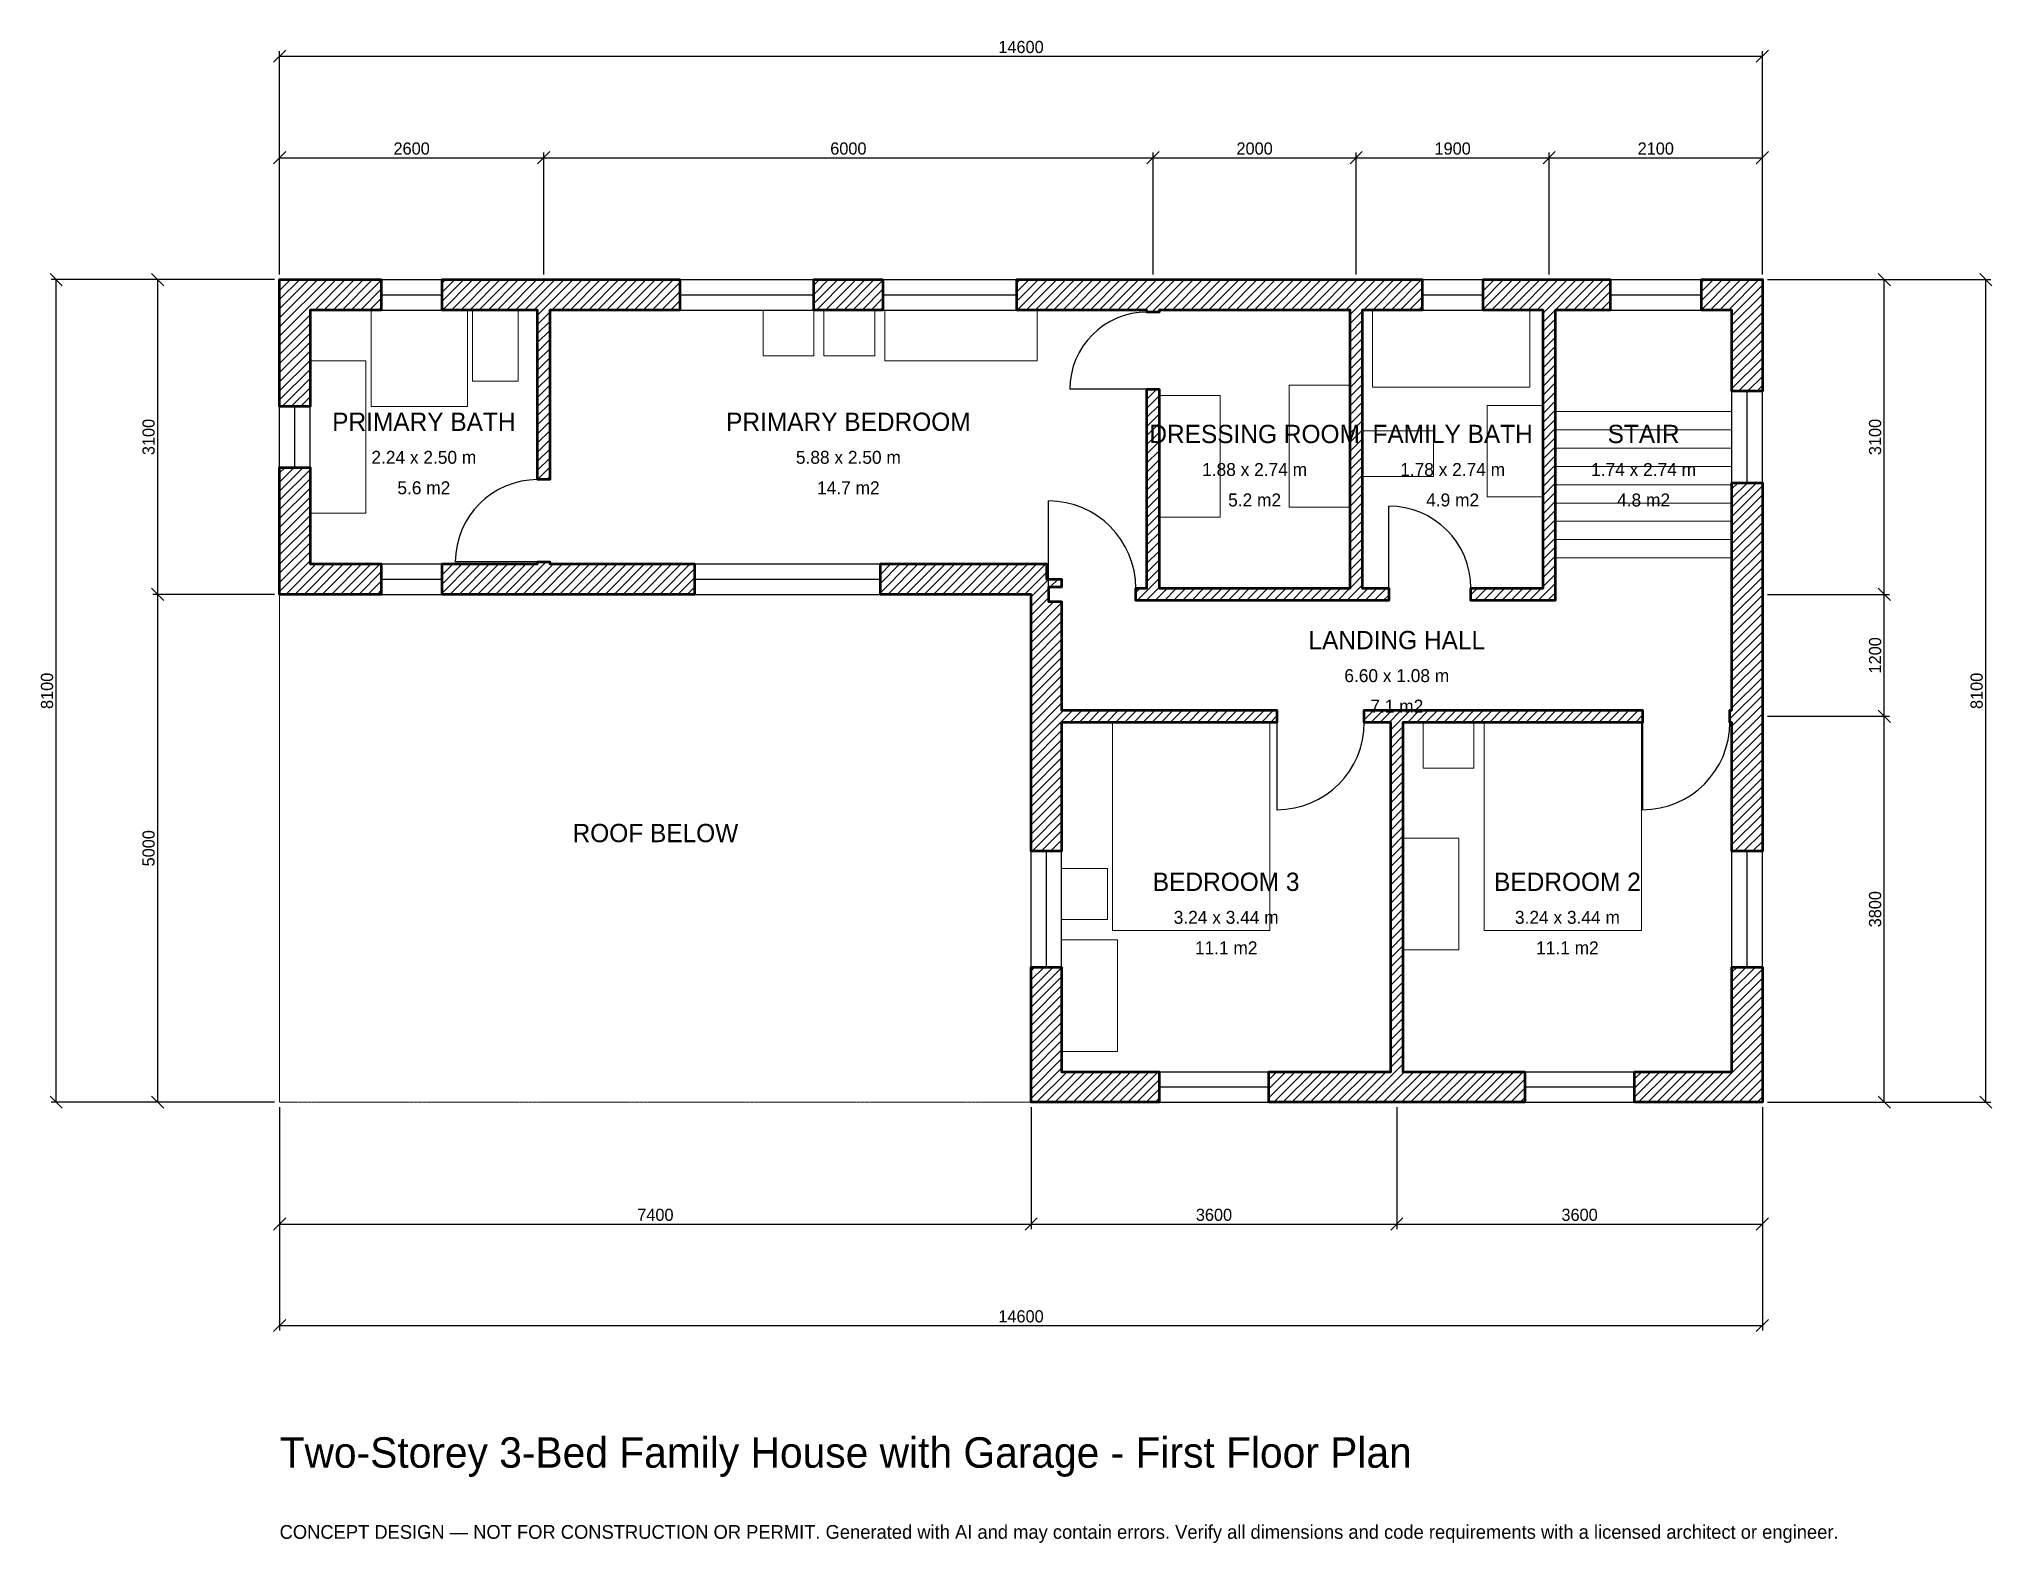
# Model space of a CAD drawing. Header units: millimetres. Extents: x -2369 to 16860, y -4341 to 10469.
import ezdxf
from ezdxf.enums import TextEntityAlignment as Align

# ---------------------------------------------------------------- set-up
doc = ezdxf.new("R2010")
doc.units = ezdxf.units.MM
doc.linetypes.add('DASHED', pattern=[1.524, 1.27, -0.254])
for name, color, linetype, lineweight in [('A-ANNO-DIMS', 1, 'Continuous', 13), ('A-ANNO-TEXT', 7, 'Continuous', 18), ('A-AREA-IDEN', 7, 'Continuous', 18), ('A-DOOR', 2, 'Continuous', 25), ('A-FLOR-FIXT', 9, 'Continuous', 13), ('A-FLOR-STRS', 3, 'Continuous', 18), ('A-FURN', 9, 'Continuous', 13), ('A-GLAZ', 4, 'Continuous', 25), ('A-SITE-PAVE', 8, 'Continuous', 13), ('A-WALL', 7, 'Continuous', 50), ('A-WALL-PATT', 8, 'Continuous', 13)]:
    doc.layers.add(name, color=color, linetype=linetype, lineweight=lineweight)
doc.dimstyles.new('PLAN', dxfattribs={"dimtxt": 120, "dimasz": 80, "dimexe": 50, "dimexo": 50, "dimgap": 30, "dimtad": 1, "dimdec": 0, "dimtsz": 60, "dimcen": 2.5, "dimclrd": 1, "dimclre": 1, "dimazin": 3, "dimtfac": 1, "dimtmove": 0, "dimatfit": 3})

msp = doc.modelspace()

# ---------------------------------------------------------------- hatches: boundary and pattern name
at = {"layer": 'A-WALL-PATT'}
h = msp.add_hatch(dxfattribs=at)
h.set_pattern_fill('ANSI31', color=8, scale=20)
h.paths.add_polyline_path([(7399.999, 0), (7399.999, 300), (7400, 300), (7400, 1330), (7700, 1330), (7700, 300), (8660, 300), (8660, 0), (7700, 0), (7700, -0.001), (7400, -0.001), (7400, 0), (7399.999, 0)])
h.paths.add_polyline_path([(7400, 3650), (7400, 3740), (7399.999, 3740), (7399.999, 3860), (7400, 3860), (7400, 3950), (7400, 4940), (7399.999, 4940), (7399.999, 4999.999), (7340, 4999.999), (7340, 5000), (5915, 5000), (5915, 5300), (7550, 5300), (7550, 5150), (7700, 5150), (7700, 5070), (7570, 5070), (7570, 4930), (7700, 4930), (7700, 3950), (7700, 3860), (9820, 3860), (9820, 3740), (7700, 3740), (7700, 3650), (7700, 2470), (7400, 2470), (7400, 3650)])
h.paths.add_polyline_path([(2750, 5000), (2660, 5000), (2660, 4999.999), (2540, 4999.999), (2540, 5000), (2450, 5000), (1600, 5000), (1600, 5300), (2450, 5300), (2540, 5300), (2540, 5320), (2660, 5320), (2660, 5300), (2750, 5300), (4085, 5300), (4085, 5000), (2750, 5000)])
h.paths.add_polyline_path([(300, 5000), (300, 4999.999), (0, 4999.999), (0, 5000), (-0.001, 5000), (-0.001, 5300), (0, 5300), (0, 6250), (300, 6250), (300, 5300), (1000, 5300), (1000, 5000), (300, 5000)])
h.paths.add_polyline_path([(0, 7800), (-0.001, 7800), (-0.001, 8100), (0, 8100), (0, 8100.001), (300, 8100.001), (300, 8100), (1000, 8100), (1000, 7800), (300, 7800), (300, 6850), (0, 6850), (0, 7800)])
h.paths.add_polyline_path([(2450, 8100), (2540, 8100), (2540, 8100.001), (2660, 8100.001), (2660, 8100), (2750, 8100), (3940, 8100), (3940, 7800), (2750, 7800), (2660, 7800), (2660, 6130), (2540, 6130), (2540, 7800), (2450, 7800), (1600, 7800), (1600, 8100), (2450, 8100)])
h.paths.add_polyline_path([(5940, 8100), (5940, 7800), (5260, 7800), (5260, 8100), (5940, 8100)])
h.paths.add_polyline_path([(8450, 8100), (8540, 8100), (8540, 8100.001), (8660, 8100.001), (8660, 8100), (8750, 8100), (10450, 8100), (10540, 8100), (10540, 8100.001), (10660, 8100.001), (10660, 8100), (10750, 8100), (11250, 8100), (11250, 7800), (10750, 7800), (10660, 7800), (10660, 5060), (10920, 5060), (10920, 4940), (10660, 4940), (10540, 4940), (8660, 4940), (8540, 4940), (8430, 4940), (8430, 5060), (8540, 5060), (8540, 7020), (8660, 7020), (8660, 5060), (10540, 5060), (10540, 7800), (10450, 7800), (8750, 7800), (8660, 7800), (8660, 7780), (8540, 7780), (8540, 7800), (8450, 7800), (7260, 7800), (7260, 8100), (8450, 8100)])
h.paths.add_polyline_path([(12350, 8100), (12440, 8100), (12440, 8100.001), (12560, 8100.001), (12560, 8100), (12650, 8100), (13100, 8100), (13100, 7800), (12650, 7800), (12560, 7800), (12560, 5060), (12560, 4940), (12440, 4940), (11730, 4940), (11730, 5060), (12440, 5060), (12440, 7800), (12350, 7800), (11850, 7800), (11850, 8100), (12350, 8100)])
h.paths.add_polyline_path([(14300, 8100), (14300, 8100.001), (14600, 8100.001), (14600, 8100), (14600.001, 8100), (14600.001, 7800), (14600, 7800), (14600, 7000), (14300, 7000), (14300, 7800), (14000, 7800), (14000, 8100), (14300, 8100)])
h.paths.add_polyline_path([(14600, 5150), (14600, 5150), (14600, 3860), (14600.001, 3860), (14600.001, 3740), (14600, 3740), (14600, 3650), (14600, 3650), (14600, 2470), (14300, 2470), (14300, 3740), (14280, 3740), (14280, 3860), (14300, 3860), (14300, 3950), (14300, 3950), (14300, 4850), (14300, 4850), (14300, 6100), (14600, 6100), (14600, 5150)])
h.paths.add_polyline_path([(14600, 300), (14600.001, 300), (14600.001, 0), (14600, 0), (14600, -0.001), (14300, -0.001), (14300, 0), (13340, 0), (13340, 300), (14300, 300), (14300, 1330), (14600, 1330), (14600, 300)])
h.paths.add_polyline_path([(11150, 0), (11060, 0), (11060, -0.001), (10940, -0.001), (10940, 0), (10850, 0), (9740, 0), (9740, 300), (10850, 300), (10940, 300), (10940, 3740), (10680, 3740), (10680, 3860), (10940, 3860), (11060, 3860), (13420, 3860), (13420, 3740), (11060, 3740), (11060, 300), (11150, 300), (12260, 300), (12260, 0), (11150, 0)])

# ---------------------------------------------------------------- linework, layer by layer
at = {"layer": 'A-DOOR'}
for p, q in [((8540, 7020), (7780, 7020)), ((7570, 5060), (7570, 5920)), ((10920, 5060), (10920, 5870)), ((2540, 5320), (1730, 5320)), ((9820, 3740), (9820, 2880)), ((13420, 3740), (13420, 2880))]:
    msp.add_line(p, q, dxfattribs=at)
for centre, radius, start, end in [((8540, 7020), 760, 90, 180), ((2540, 5320), 810, 90, 180), ((7570, 5060), 860, 0, 90), ((10920, 5060), 810, 0, 90), ((9820, 3740), 860, 270, 360), ((13420, 3740), 860, 270, 360)]:
    msp.add_arc(centre, radius, start, end, dxfattribs=at)
at = {"layer": 'A-FLOR-FIXT'}
for points in [[(900, 6850), (1850, 6850), (1850, 7800), (900, 7800)], [(1900, 7100), (2350, 7100), (2350, 7800), (1900, 7800)], [(10760, 7040), (12310, 7040), (12310, 7800), (10760, 7800)], [(300, 5800), (850, 5800), (850, 7300), (300, 7300)], [(11890, 5960), (12440, 5960), (12440, 6860), (11890, 6860)], [(10660, 6160), (11360, 6160), (11360, 6610), (10660, 6610)]]:
    msp.add_lwpolyline(points, close=True, dxfattribs=at)
at = {"layer": 'A-FLOR-STRS'}
for p, q in [((12560, 6800), (14300, 6800)), ((12560, 6620), (14300, 6620)), ((12560, 6440), (14300, 6440)), ((12560, 6260), (14300, 6260)), ((12560, 6080), (14300, 6080)), ((12560, 5900), (14300, 5900)), ((12560, 5720), (14300, 5720)), ((12560, 5540), (14300, 5540)), ((12560, 5360), (14300, 5360))]:
    msp.add_line(p, q, dxfattribs=at)
at = {"layer": 'A-FURN'}
for points in [[(4760, 7350), (5260, 7350), (5260, 7800), (4760, 7800)], [(5360, 7350), (5860, 7350), (5860, 7800), (5360, 7800)], [(5960, 7300), (7460, 7300), (7460, 7800), (5960, 7800)], [(8660, 5760), (9260, 5760), (9260, 6960), (8660, 6960)], [(9940, 5860), (10540, 5860), (10540, 7060), (9940, 7060)], [(8200, 1690), (9750, 1690), (9750, 3740), (8200, 3740)], [(11260, 3290), (11760, 3290), (11760, 3740), (11260, 3740)], [(11860, 1690), (13410, 1690), (13410, 3740), (11860, 3740)], [(11060, 1500), (11610, 1500), (11610, 2600), (11060, 2600)], [(7700, 1800), (8150, 1800), (8150, 2300), (7700, 2300)], [(7700, 500), (8250, 500), (8250, 1600), (7700, 1600)]]:
    msp.add_lwpolyline(points, close=True, dxfattribs=at)
at = {"layer": 'A-GLAZ'}
for p, q in [((1000, 8100), (1600, 8100)), ((3940, 8100), (5260, 8100)), ((5940, 8100), (7260, 8100)), ((11250, 8100), (11850, 8100)), ((13100, 8100), (14000, 8100)), ((1000, 7950), (1600, 7950)), ((3940, 7950), (5260, 7950)), ((5940, 7950), (7260, 7950)), ((11250, 7950), (11850, 7950)), ((13100, 7950), (14000, 7950)), ((1000, 7800), (1600, 7800)), ((3940, 7800), (5260, 7800)), ((5940, 7800), (7260, 7800)), ((11250, 7800), (11850, 7800)), ((13100, 7800), (14000, 7800)), ((14300, 6100), (14300, 7000)), ((14450, 6100), (14450, 7000)), ((14600, 6100), (14600, 7000)), ((0, 6250), (0, 6850)), ((150, 6250), (150, 6850)), ((300, 6250), (300, 6850)), ((1000, 5300), (1600, 5300)), ((4085, 5300), (5915, 5300)), ((1000, 5150), (1600, 5150)), ((1000, 5000), (1600, 5000)), ((4085, 5150), (5915, 5150)), ((4085, 5000), (5915, 5000)), ((7400, 1330), (7400, 2470)), ((7550, 1330), (7550, 2470)), ((7700, 1330), (7700, 2470)), ((14300, 1330), (14300, 2470)), ((14450, 1330), (14450, 2470)), ((14600, 1330), (14600, 2470)), ((8660, 300), (9740, 300)), ((12260, 300), (13340, 300)), ((8660, 150), (9740, 150)), ((8660, 0), (9740, 0)), ((12260, 150), (13340, 150)), ((12260, 0), (13340, 0))]:
    msp.add_line(p, q, dxfattribs=at)
at = {"layer": 'A-SITE-PAVE', "linetype": 'DASHED'}
msp.add_lwpolyline([(0, 0), (7400, 0), (7400, 5000), (0, 5000)], close=True, dxfattribs=at)
at = {"layer": 'A-WALL'}
for points in [[(0, 7800), (-0.001, 7800), (-0.001, 8100), (0, 8100), (0, 8100.001), (300, 8100.001), (300, 8100), (1000, 8100), (1000, 7800), (300, 7800), (300, 6850), (0, 6850), (0, 7800)], [(2450, 8100), (2540, 8100), (2540, 8100.001), (2660, 8100.001), (2660, 8100), (2750, 8100), (3940, 8100), (3940, 7800), (2750, 7800), (2660, 7800), (2660, 6130), (2540, 6130), (2540, 7800), (2450, 7800), (1600, 7800), (1600, 8100), (2450, 8100)], [(5940, 8100), (5940, 7800), (5260, 7800), (5260, 8100), (5940, 8100)], [(8450, 8100), (8540, 8100), (8540, 8100.001), (8660, 8100.001), (8660, 8100), (8750, 8100), (10450, 8100), (10540, 8100), (10540, 8100.001), (10660, 8100.001), (10660, 8100), (10750, 8100), (11250, 8100), (11250, 7800), (10750, 7800), (10660, 7800), (10660, 5060), (10920, 5060), (10920, 4940), (10660, 4940), (10540, 4940), (8660, 4940), (8540, 4940), (8430, 4940), (8430, 5060), (8540, 5060), (8540, 7020), (8660, 7020), (8660, 5060), (10540, 5060), (10540, 7800), (10450, 7800), (8750, 7800), (8660, 7800), (8660, 7780), (8540, 7780), (8540, 7800), (8450, 7800), (7260, 7800), (7260, 8100), (8450, 8100)], [(12350, 8100), (12440, 8100), (12440, 8100.001), (12560, 8100.001), (12560, 8100), (12650, 8100), (13100, 8100), (13100, 7800), (12650, 7800), (12560, 7800), (12560, 5060), (12560, 4940), (12440, 4940), (11730, 4940), (11730, 5060), (12440, 5060), (12440, 7800), (12350, 7800), (11850, 7800), (11850, 8100), (12350, 8100)], [(14300, 8100), (14300, 8100.001), (14600, 8100.001), (14600, 8100), (14600.001, 8100), (14600.001, 7800), (14600, 7800), (14600, 7000), (14300, 7000), (14300, 7800), (14000, 7800), (14000, 8100), (14300, 8100)], [(300, 5000), (300, 4999.999), (0, 4999.999), (0, 5000), (-0.001, 5000), (-0.001, 5300), (0, 5300), (0, 6250), (300, 6250), (300, 5300), (1000, 5300), (1000, 5000), (300, 5000)], [(14600, 5150), (14600, 5150), (14600, 3860), (14600.001, 3860), (14600.001, 3740), (14600, 3740), (14600, 3650), (14600, 3650), (14600, 2470), (14300, 2470), (14300, 3740), (14280, 3740), (14280, 3860), (14300, 3860), (14300, 3950), (14300, 3950), (14300, 4850), (14300, 4850), (14300, 6100), (14600, 6100), (14600, 5150)], [(2750, 5000), (2660, 5000), (2660, 4999.999), (2540, 4999.999), (2540, 5000), (2450, 5000), (1600, 5000), (1600, 5300), (2450, 5300), (2540, 5300), (2540, 5320), (2660, 5320), (2660, 5300), (2750, 5300), (4085, 5300), (4085, 5000), (2750, 5000)], [(7400, 3650), (7400, 3740), (7399.999, 3740), (7399.999, 3860), (7400, 3860), (7400, 3950), (7400, 4940), (7399.999, 4940), (7399.999, 4999.999), (7340, 4999.999), (7340, 5000), (5915, 5000), (5915, 5300), (7550, 5300), (7550, 5150), (7700, 5150), (7700, 5070), (7570, 5070), (7570, 4930), (7700, 4930), (7700, 3950), (7700, 3860), (9820, 3860), (9820, 3740), (7700, 3740), (7700, 3650), (7700, 2470), (7400, 2470), (7400, 3650)], [(11150, 0), (11060, 0), (11060, -0.001), (10940, -0.001), (10940, 0), (10850, 0), (9740, 0), (9740, 300), (10850, 300), (10940, 300), (10940, 3740), (10680, 3740), (10680, 3860), (10940, 3860), (11060, 3860), (13420, 3860), (13420, 3740), (11060, 3740), (11060, 300), (11150, 300), (12260, 300), (12260, 0), (11150, 0)], [(7399.999, 0), (7399.999, 300), (7400, 300), (7400, 1330), (7700, 1330), (7700, 300), (8660, 300), (8660, 0), (7700, 0), (7700, -0.001), (7400, -0.001), (7400, 0), (7399.999, 0)], [(14600, 300), (14600.001, 300), (14600.001, 0), (14600, 0), (14600, -0.001), (14300, -0.001), (14300, 0), (13340, 0), (13340, 300), (14300, 300), (14300, 1330), (14600, 1330), (14600, 300)]]:
    msp.add_lwpolyline(points, close=True, dxfattribs=at)

# ---------------------------------------------------------------- texts
at = {"layer": 'A-ANNO-TEXT'}
for s, height, p in [('Two-Storey 3-Bed Family House with Garage - First Floor Plan', 300, (0, -3600)), ('CONCEPT DESIGN — NOT FOR CONSTRUCTION OR PERMIT. Generated with AI and may contain errors. Verify all dimensions and code requirements with a licensed architect or engineer.', 135, (0, -4300))]:
    msp.add_text(s, height=height, dxfattribs=at).set_placement(p)
at = {"layer": 'A-AREA-IDEN'}
for s, height, p in [('PRIMARY BATH', 180, (1420, 6700)), ('PRIMARY BEDROOM', 180, (5600, 6700)), ('DRESSING ROOM', 180, (9600, 6580)), ('FAMILY BATH', 180, (11550, 6580)), ('STAIR', 180, (13430, 6580)), ('2.24 x 2.50 m', 127.5, (1420, 6350)), ('5.88 x 2.50 m', 127.5, (5600, 6350)), ('1.88 x 2.74 m', 127.5, (9600, 6230)), ('1.78 x 2.74 m', 127.5, (11550, 6230)), ('1.74 x 2.74 m', 127.5, (13430, 6230)), ('5.6 m2', 127.5, (1420, 6050)), ('14.7 m2', 127.5, (5600, 6050)), ('5.2 m2', 127.5, (9600, 5930)), ('4.9 m2', 127.5, (11550, 5930)), ('4.8 m2', 127.5, (13430, 5930)), ('LANDING HALL', 180, (11000, 4550)), ('6.60 x 1.08 m', 127.5, (11000, 4200)), ('7.1 m2', 127.5, (11000, 3900)), ('ROOF BELOW', 180, (3700, 2650)), ('BEDROOM 3', 180, (9320, 2170)), ('BEDROOM 2', 180, (12680, 2170)), ('3.24 x 3.44 m', 127.5, (9320, 1820)), ('3.24 x 3.44 m', 127.5, (12680, 1820)), ('11.1 m2', 127.5, (9320, 1520)), ('11.1 m2', 127.5, (12680, 1520))]:
    msp.add_text(s, height=height, dxfattribs=at).set_placement(p, align=Align.MIDDLE_CENTER)

# ---------------------------------------------------------------- dimensions: what is measured, and where the dimension line sits
at = {"layer": 'A-ANNO-DIMS'}
for base, p1, p2, text in [((0, 10300), (0, 8100), (14600, 8100), '14600'), ((0, 9300), (0, 8100), (2600, 8100), '2600'), ((2600, 9300), (2600, 8100), (8600, 8100), '6000'), ((8600, 9300), (8600, 8100), (10600, 8100), '2000'), ((10600, 9300), (10600, 8100), (12500, 8100), '1900'), ((12500, 9300), (12500, 8100), (14600, 8100), '2100'), ((0, -1200), (0, 0), (7400, 0), '7400'), ((0, -2200), (0, 0), (14600, 0), '14600'), ((7400, -1200), (7400, 0), (11000, 0), '3600'), ((11000, -1200), (11000, 0), (14600, 0), '3600')]:
    msp.add_linear_dim(base=base, p1=p1, p2=p2, text=text, dimstyle='PLAN', dxfattribs=at).render()
for base, p1, p2, text in [((-2200, 0), (0, 0), (0, 8100), '8100'), ((-1200, 5000), (0, 5000), (0, 8100), '3100'), ((15800, 5000), (14600, 5000), (14600, 8100), '3100'), ((16800, 0), (14600, 0), (14600, 8100), '8100'), ((-1200, 0), (0, 0), (0, 5000), '5000'), ((15800, 3800), (14600, 3800), (14600, 5000), '1200'), ((15800, 0), (14600, 0), (14600, 3800), '3800')]:
    msp.add_linear_dim(base=base, p1=p1, p2=p2, angle=90, text=text, dimstyle='PLAN', dxfattribs=at).render()

doc.saveas('drawing.dxf')
